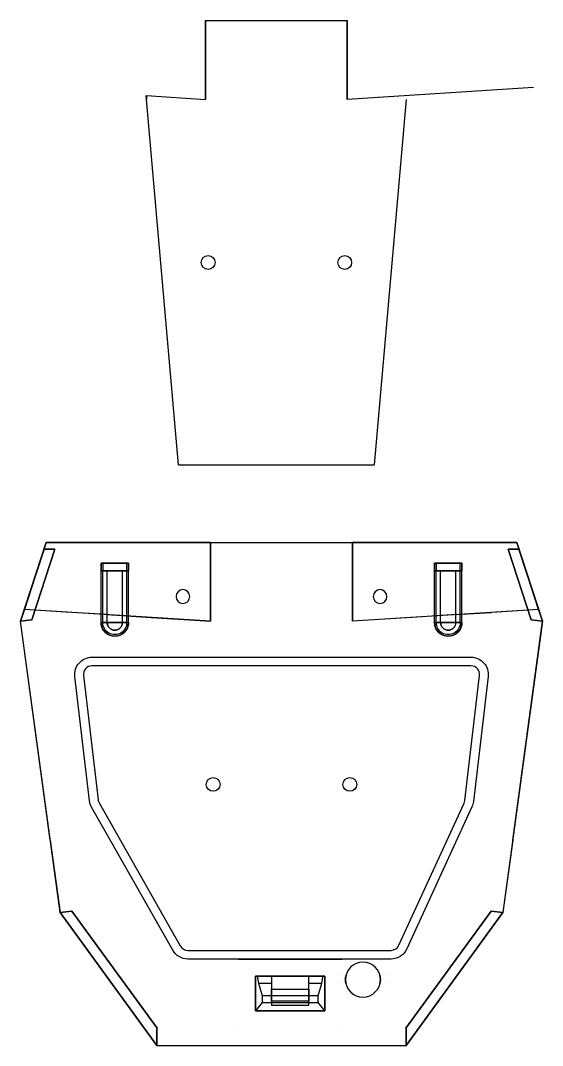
# Model space of a CAD drawing. Header units: millimetres. Extents: x 537 to 3957, y 622 to 3942.
# Drawn here: x 3655 to 3957, y 1270 to 1863 of the extents above; entities that cross this region are included whole.
import ezdxf

# ---------------------------------------------------------------- set-up
doc = ezdxf.new("R2010")
doc.units = ezdxf.units.MM

msp = doc.modelspace()

# ---------------------------------------------------------------- linework, layer by layer
for p, q in [((3762.139, 1862.652, 30), (3762.139, 1862.652, 50)), ((3762.139, 1862.652, 50), (3762.139, 1817.029, 50)), ((3762.139, 1862.652, 30), (3844.152, 1862.652, 30)), ((3762.139, 1817.029, 30), (3762.139, 1862.652, 30)), ((3844.152, 1862.652, 50), (3844.152, 1862.652, 30)), ((3844.152, 1862.652, 30), (3844.152, 1817.029, 30)), ((3844.152, 1817.029, 50), (3844.152, 1862.652, 50)), ((3951.826, 1823.886, 50), (3844.152, 1817.029, 50)), ((3728.021, 1817.029, 30), (3727.829, 1819.214, 30)), ((3728.021, 1819.201, 30), (3762.139, 1817.029, 30)), ((3728.021, 1819.201, 29.837), (3728.021, 1817.029, 30)), ((3728.021, 1817.029, 30), (3728.021, 1819.201, 30)), ((3746.615, 1605.739, 30), (3728.021, 1817.029, 30)), ((3728.021, 1817.029, 30), (3728.021, 1817.029, 30)), ((3762.139, 1817.029, 30), (3762.139, 1817.029, 50)), ((3844.152, 1817.029, 50), (3844.152, 1817.029, 30)), ((3878.27, 1817.029, 30), (3859.676, 1605.739, 30)), ((3731.139, 1806.252, 76), (3731.139, 1806.252, 73)), ((3746.615, 1605.739, 30), (3859.676, 1605.739, 30)), ((3655.169, 1515.294, 80), (3670.084, 1560.918, 80)), ((3670.084, 1560.918, 50), (3657.41, 1522.151, 50)), ((3765.084, 1560.918, 50), (3670.084, 1560.918, 50)), ((3670.084, 1560.918, 50), (3670.084, 1560.918, 80)), ((3670.084, 1560.918, 80), (3942.097, 1560.918, 80)), ((3765.084, 1560.918, 30), (3765.084, 1560.918, 50)), ((3765.084, 1560.918, 50), (3765.084, 1515.294, 50)), ((3765.084, 1560.918, 30), (3847.097, 1560.918, 30)), ((3765.084, 1515.294, 30), (3765.084, 1560.918, 30)), ((3942.097, 1560.918, 50), (3847.097, 1560.918, 50)), ((3847.097, 1560.918, 50), (3847.097, 1560.918, 30)), ((3847.097, 1560.918, 30), (3847.097, 1515.294, 30)), ((3847.097, 1515.294, 50), (3847.097, 1560.918, 50)), ((3954.771, 1522.151, 50), (3942.097, 1560.918, 50)), ((3942.097, 1560.918, 50), (3942.097, 1560.918, 80)), ((3942.097, 1560.918, 80), (3957.013, 1515.294, 80)), ((3668.776, 1556.918, 76), (3655.169, 1515.294, 76)), ((3655.169, 1515.294, 66), (3668.776, 1556.918, 66)), ((3675.089, 1556.918, 76), (3661.775, 1516.194, 76)), ((3661.775, 1516.194, 66), (3675.089, 1556.918, 66)), ((3675.089, 1556.918, 76), (3668.776, 1556.918, 76)), ((3668.776, 1556.918, 66), (3675.089, 1556.918, 66)), ((3668.776, 1556.918, 66), (3668.776, 1556.918, 76)), ((3675.089, 1556.918, 66), (3675.089, 1556.918, 76)), ((3937.092, 1556.918, 76), (3950.406, 1516.194, 76)), ((3943.405, 1556.918, 76), (3937.092, 1556.918, 76)), ((3937.092, 1556.918, 76), (3937.092, 1556.918, 66)), ((3937.092, 1556.918, 66), (3943.405, 1556.918, 66)), ((3950.406, 1516.194, 66), (3937.092, 1556.918, 66)), ((3943.405, 1556.918, 66), (3957.013, 1515.294, 66)), ((3957.013, 1515.294, 76), (3943.405, 1556.918, 76)), ((3943.405, 1556.918, 76), (3943.405, 1556.918, 66)), ((3701.797, 1544.518, 97.1), (3701.797, 1548.918, 97.1)), ((3701.797, 1548.918, 97.1), (3701.797, 1548.918, 80)), ((3701.797, 1548.918, 80), (3701.797, 1544.518, 80)), ((3717.597, 1548.918, 80), (3701.797, 1548.918, 80)), ((3701.797, 1548.918, 97.1), (3702.797, 1548.918, 98)), ((3702.797, 1548.918, 98), (3702.797, 1544.518, 98)), ((3702.797, 1548.918, 98), (3716.597, 1548.918, 98)), ((3716.597, 1544.518, 98), (3716.597, 1548.918, 98)), ((3716.597, 1548.918, 98), (3717.597, 1548.918, 97)), ((3717.597, 1548.918, 97), (3717.597, 1548.918, 80)), ((3717.597, 1548.918, 97), (3717.597, 1544.518, 97)), ((3717.597, 1544.518, 80), (3717.597, 1548.918, 80)), ((3894.597, 1544.518, 97.1), (3894.597, 1548.918, 97.1)), ((3894.597, 1548.918, 97.1), (3894.597, 1548.918, 80)), ((3894.597, 1548.918, 80), (3894.597, 1544.518, 80)), ((3910.397, 1548.918, 80), (3894.597, 1548.918, 80)), ((3894.597, 1548.918, 97.1), (3895.597, 1548.918, 98)), ((3895.597, 1548.918, 98), (3895.597, 1544.518, 98)), ((3895.597, 1548.918, 98), (3909.397, 1548.918, 98)), ((3909.397, 1544.518, 98), (3909.397, 1548.918, 98)), ((3909.397, 1548.918, 98), (3910.397, 1548.918, 97)), ((3910.397, 1548.918, 97), (3910.397, 1548.918, 80)), ((3910.397, 1548.918, 97), (3910.397, 1544.518, 97)), ((3910.397, 1544.518, 80), (3910.397, 1548.918, 80)), ((3702.797, 1544.518, 98), (3701.797, 1544.518, 97.1)), ((3701.797, 1544.518, 97.1), (3701.797, 1544.518, 96.013)), ((3701.797, 1514.518, 97.1), (3701.797, 1544.518, 97.1)), ((3701.797, 1544.518, 96.013), (3705.284, 1544.518, 92.5)), ((3701.797, 1514.518, 96.013), (3701.797, 1544.518, 96.013)), ((3702.797, 1544.518, 98), (3701.797, 1544.518, 97.1)), ((3701.797, 1544.518, 97.1), (3701.797, 1544.518, 80)), ((3701.797, 1544.518, 80), (3717.597, 1544.518, 80)), ((3716.597, 1544.518, 98), (3702.797, 1544.518, 98)), ((3702.797, 1514.518, 98), (3702.797, 1544.518, 98)), ((3716.597, 1544.518, 98), (3702.797, 1544.518, 98)), ((3705.284, 1544.518, 92.5), (3705.284, 1544.518, 80)), ((3705.284, 1514.518, 92.5), (3705.284, 1544.518, 92.5)), ((3705.284, 1544.518, 80), (3714.084, 1544.518, 80)), ((3705.284, 1514.518, 80), (3705.284, 1544.518, 80)), ((3714.084, 1544.518, 80), (3714.084, 1544.518, 92.5)), ((3714.084, 1514.518, 80), (3714.084, 1544.518, 80)), ((3714.084, 1544.518, 92.5), (3717.597, 1544.518, 96)), ((3714.084, 1514.518, 92.5), (3714.084, 1544.518, 92.5)), ((3717.597, 1544.518, 97), (3716.597, 1544.518, 98)), ((3716.597, 1514.518, 98), (3716.597, 1544.518, 98)), ((3717.597, 1544.518, 97), (3716.597, 1544.518, 98)), ((3717.597, 1544.518, 96), (3717.597, 1544.518, 97)), ((3717.597, 1514.518, 96), (3717.597, 1544.518, 96)), ((3717.597, 1514.518, 97), (3717.597, 1544.518, 97)), ((3717.597, 1544.518, 97), (3717.597, 1544.518, 80)), ((3895.597, 1544.518, 98), (3894.597, 1544.518, 97.1)), ((3894.597, 1544.518, 97.1), (3894.597, 1544.518, 96.013)), ((3894.597, 1514.518, 97.1), (3894.597, 1544.518, 97.1)), ((3894.597, 1544.518, 96.013), (3898.084, 1544.518, 92.5)), ((3894.597, 1514.518, 96.013), (3894.597, 1544.518, 96.013)), ((3895.597, 1544.518, 98), (3894.597, 1544.518, 97.1)), ((3894.597, 1544.518, 97.1), (3894.597, 1544.518, 80)), ((3894.597, 1544.518, 80), (3910.397, 1544.518, 80)), ((3909.397, 1544.518, 98), (3895.597, 1544.518, 98)), ((3895.597, 1514.518, 98), (3895.597, 1544.518, 98)), ((3909.397, 1544.518, 98), (3895.597, 1544.518, 98)), ((3898.084, 1544.518, 92.5), (3898.084, 1544.518, 80)), ((3898.084, 1514.518, 92.5), (3898.084, 1544.518, 92.5)), ((3898.084, 1544.518, 80), (3906.884, 1544.518, 80)), ((3898.084, 1514.518, 80), (3898.084, 1544.518, 80)), ((3906.884, 1544.518, 80), (3906.884, 1544.518, 92.5)), ((3906.884, 1514.518, 80), (3906.884, 1544.518, 80)), ((3906.884, 1544.518, 92.5), (3910.397, 1544.518, 96)), ((3906.884, 1514.518, 92.5), (3906.884, 1544.518, 92.5)), ((3910.397, 1544.518, 97), (3909.397, 1544.518, 98)), ((3909.397, 1514.518, 98), (3909.397, 1544.518, 98)), ((3910.397, 1544.518, 97), (3909.397, 1544.518, 98)), ((3910.397, 1544.518, 96), (3910.397, 1544.518, 97)), ((3910.397, 1514.518, 96), (3910.397, 1544.518, 96)), ((3910.397, 1514.518, 97), (3910.397, 1544.518, 97)), ((3910.397, 1544.518, 97), (3910.397, 1544.518, 80)), ((3657.41, 1522.151, 26.853), (3655.169, 1515.294, 30)), ((3657.41, 1522.151, 50), (3657.41, 1522.151, 26.853)), ((3684.749, 1520.41), (3657.41, 1522.151, 26.853)), ((3765.084, 1515.294, 50), (3657.41, 1522.151, 50)), ((3704.815, 1519.132), (3684.749, 1520.41)), ((3704.815, 1519.132), (3730.774, 1517.479, 30)), ((3730.774, 1517.479, 30), (3730.966, 1517.467, 29.837)), ((3730.966, 1517.467, 30), (3765.084, 1515.294, 30)), ((3730.966, 1517.467, 29.837), (3730.966, 1517.467, 30)), ((3954.771, 1522.151, 50), (3847.097, 1515.294, 50)), ((3881.215, 1517.467, 30), (3847.097, 1515.294, 30)), ((3881.407, 1517.479, 30), (3881.215, 1517.467, 29.837)), ((3881.215, 1517.467, 29.837), (3881.215, 1517.467, 30)), ((3907.366, 1519.132), (3881.407, 1517.479, 30)), ((3907.366, 1519.132), (3927.432, 1520.41)), ((3954.771, 1522.151, 26.853), (3927.432, 1520.41)), ((3954.771, 1522.151, 26.853), (3957.013, 1515.294, 30)), ((3954.771, 1522.151, 50), (3954.771, 1522.151, 26.853)), ((3661.775, 1516.194, 76), (3655.169, 1515.294, 76)), ((3655.169, 1515.294, 66), (3661.775, 1516.194, 66)), ((3655.169, 1515.294, 76), (3655.169, 1515.294, 66)), ((3655.169, 1515.294, 76), (3655.169, 1515.294, 80)), ((3655.169, 1515.294, 30), (3655.169, 1515.294, 66)), ((3678.117, 1346.85, 80), (3655.169, 1515.294, 80)), ((3672.413, 1388.713, 30), (3655.169, 1515.294, 30)), ((3661.775, 1516.194, 66), (3661.775, 1516.194, 76)), ((3701.797, 1514.518, 97.1), (3702.797, 1514.518, 98)), ((3701.797, 1514.518, 96.013), (3701.797, 1514.518, 97.1)), ((3705.284, 1514.518, 92.5), (3701.797, 1514.518, 96.013)), ((3701.797, 1514.518, 96), (3705.297, 1514.518, 92.5)), ((3701.797, 1514.518, 97), (3701.797, 1514.518, 96)), ((3701.797, 1514.518, 97), (3701.797, 1514.518, 97)), ((3702.797, 1514.518, 98), (3701.797, 1514.518, 97)), ((3702.797, 1514.518, 98), (3716.597, 1514.518, 98)), ((3716.597, 1514.518, 98), (3702.797, 1514.518, 98)), ((3705.284, 1514.518, 80), (3705.284, 1514.518, 92.5)), ((3714.084, 1514.518, 80), (3705.284, 1514.518, 80)), ((3705.284, 1514.518, 80), (3714.084, 1514.518, 80)), ((3705.284, 1514.518, 92.5), (3705.284, 1514.518, 80)), ((3705.297, 1514.518, 92.5), (3705.284, 1514.518, 92.5)), ((3714.084, 1514.518, 92.5), (3714.084, 1514.518, 80)), ((3717.597, 1514.518, 96), (3714.084, 1514.518, 92.5)), ((3714.084, 1514.518, 80), (3714.084, 1514.518, 92.487)), ((3714.084, 1514.518, 92.487), (3717.597, 1514.518, 96)), ((3716.597, 1514.518, 98), (3717.597, 1514.518, 97)), ((3717.597, 1514.518, 97), (3716.597, 1514.518, 98)), ((3717.597, 1514.518, 97), (3717.597, 1514.518, 96)), ((3717.597, 1514.518, 97), (3717.597, 1514.518, 97)), ((3717.597, 1514.518, 96), (3717.597, 1514.518, 97)), ((3765.084, 1515.294, 30), (3765.084, 1515.294, 50)), ((3847.097, 1515.294, 50), (3847.097, 1515.294, 30)), ((3894.597, 1514.518, 97.1), (3895.597, 1514.518, 98)), ((3894.597, 1514.518, 96.013), (3894.597, 1514.518, 97.1)), ((3898.084, 1514.518, 92.5), (3894.597, 1514.518, 96.013)), ((3894.597, 1514.518, 96), (3898.097, 1514.518, 92.5)), ((3894.597, 1514.518, 97), (3894.597, 1514.518, 96)), ((3894.597, 1514.518, 97), (3894.597, 1514.518, 97)), ((3895.597, 1514.518, 98), (3894.597, 1514.518, 97)), ((3895.597, 1514.518, 98), (3909.397, 1514.518, 98)), ((3909.397, 1514.518, 98), (3895.597, 1514.518, 98)), ((3898.084, 1514.518, 80), (3898.084, 1514.518, 92.5)), ((3906.884, 1514.518, 80), (3898.084, 1514.518, 80)), ((3898.084, 1514.518, 80), (3906.884, 1514.518, 80)), ((3898.084, 1514.518, 92.5), (3898.084, 1514.518, 80)), ((3898.097, 1514.518, 92.5), (3898.084, 1514.518, 92.5)), ((3906.884, 1514.518, 92.5), (3906.884, 1514.518, 80)), ((3910.397, 1514.518, 96), (3906.884, 1514.518, 92.5)), ((3906.884, 1514.518, 80), (3906.884, 1514.518, 92.487)), ((3906.884, 1514.518, 92.487), (3910.397, 1514.518, 96)), ((3909.397, 1514.518, 98), (3910.397, 1514.518, 97)), ((3910.397, 1514.518, 97), (3909.397, 1514.518, 98)), ((3910.397, 1514.518, 97), (3910.397, 1514.518, 96)), ((3910.397, 1514.518, 97), (3910.397, 1514.518, 97)), ((3910.397, 1514.518, 96), (3910.397, 1514.518, 97)), ((3957.013, 1515.294, 80), (3934.064, 1346.85, 80)), ((3939.768, 1388.713, 30), (3957.013, 1515.294, 30)), ((3957.013, 1515.294, 76), (3950.406, 1516.194, 76)), ((3950.406, 1516.194, 76), (3950.406, 1516.194, 66)), ((3950.406, 1516.194, 66), (3957.013, 1515.294, 66)), ((3957.013, 1515.294, 76), (3957.013, 1515.294, 66)), ((3957.013, 1515.294, 76), (3957.013, 1515.294, 80)), ((3957.013, 1515.294, 30), (3957.013, 1515.294, 50)), ((3957.013, 1515.294, 50), (3957.013, 1515.294, 50)), ((3957.013, 1515.294, 50), (3957.013, 1515.294, 66)), ((3957.013, 1515.294, 50), (3957.013, 1515.294, 50)), ((3957.013, 1515.294, 30), (3957.013, 1515.294, 30)), ((3957.013, 1515.294, 30), (3957.013, 1515.294, 50)), ((3957.013, 1515.294, 30), (3957.013, 1515.294, 30)), ((3957.013, 1515.294, 50), (3957.013, 1515.294, 50)), ((3957.013, 1515.294, 30), (3957.013, 1515.294, 30)), ((3957.013, 1515.294, 30), (3957.013, 1515.294, 30)), ((3957.013, 1515.294, 30), (3957.013, 1515.294, 30)), ((3957.013, 1515.294, 30), (3957.013, 1515.294, 30)), ((3957.013, 1515.294, 30), (3957.013, 1515.294, 30)), ((3696.516, 1494.518, 80), (3915.639, 1494.518, 80)), ((3696.516, 1494.518, 78), (3915.639, 1494.518, 78)), ((3696.516, 1494.518, 80), (3696.516, 1494.518, 78)), ((3915.639, 1494.518, 78), (3915.639, 1494.518, 80)), ((3696.516, 1489.518, 78), (3696.516, 1489.518, 66)), ((3915.639, 1489.518, 66), (3696.516, 1489.518, 66)), ((3915.639, 1489.518, 78), (3696.516, 1489.518, 78)), ((3915.639, 1489.518, 78), (3915.639, 1489.518, 66)), ((3695.048, 1411.526, 80), (3686.585, 1483.347, 80)), ((3695.048, 1411.526, 78), (3686.585, 1483.347, 78)), ((3686.585, 1483.347, 78), (3686.585, 1483.347, 80)), ((3691.55, 1483.932, 66), (3700.013, 1412.111, 66)), ((3691.55, 1483.932, 78), (3691.55, 1483.932, 66)), ((3691.55, 1483.932, 78), (3700.013, 1412.111, 78)), ((3912.102, 1411.666, 66), (3920.605, 1483.933, 66)), ((3912.102, 1411.666, 78), (3920.605, 1483.933, 78)), ((3925.57, 1483.349, 80), (3917.068, 1411.082, 80)), ((3925.57, 1483.349, 78), (3917.068, 1411.082, 78)), ((3920.605, 1483.933, 66), (3920.605, 1483.933, 78)), ((3925.57, 1483.349, 80), (3925.57, 1483.349, 78)), ((3695.048, 1411.526, 80), (3695.048, 1411.526, 78)), ((3700.013, 1412.111, 66), (3700.013, 1412.111, 78)), ((3912.102, 1411.666, 78), (3912.102, 1411.666, 66)), ((3917.068, 1411.082, 78), (3917.068, 1411.082, 80)), ((3743.218, 1325.081, 80), (3696.282, 1407.759, 80)), ((3743.218, 1325.081, 78), (3696.282, 1407.759, 78)), ((3696.282, 1407.759, 78), (3696.282, 1407.759, 80)), ((3700.631, 1410.227, 66), (3747.566, 1327.549, 66)), ((3700.631, 1410.227, 66), (3700.631, 1410.227, 78)), ((3700.631, 1410.227, 78), (3747.566, 1327.549, 78)), ((3874.017, 1327.935, 66), (3911.683, 1410.168, 66)), ((3874.017, 1327.935, 78), (3911.683, 1410.168, 78)), ((3916.228, 1408.086, 80), (3878.563, 1325.853, 80)), ((3916.228, 1408.086, 78), (3878.563, 1325.853, 78)), ((3911.683, 1410.168, 66), (3911.683, 1410.168, 78)), ((3916.228, 1408.086, 80), (3916.228, 1408.086, 78)), ((3672.413, 1388.713, 30), (3678.117, 1346.85, 50)), ((3939.768, 1388.713, 30), (3934.064, 1346.85, 50)), ((3684.866, 1347.769, 66), (3678.117, 1346.85, 66)), ((3678.117, 1346.85, 76), (3684.866, 1347.769, 76)), ((3678.117, 1346.85, 66), (3678.117, 1346.85, 76)), ((3733.972, 1270.005, 66), (3678.117, 1346.85, 66)), ((3678.117, 1346.85, 50), (3723.796, 1284.005, 50)), ((3678.117, 1346.85, 76), (3678.117, 1346.85, 80)), ((3678.117, 1346.85, 50), (3678.117, 1346.85, 66)), ((3678.117, 1346.85, 76), (3733.972, 1270.005, 76)), ((3733.972, 1270.005, 80), (3678.117, 1346.85, 80)), ((3684.866, 1347.769, 76), (3684.866, 1347.769, 66)), ((3734.121, 1280.005, 66), (3684.866, 1347.769, 66)), ((3684.866, 1347.769, 76), (3734.121, 1280.005, 76)), ((3878.06, 1280.005, 76), (3927.315, 1347.769, 76)), ((3927.315, 1347.769, 66), (3878.06, 1280.005, 66)), ((3934.064, 1346.85, 66), (3878.209, 1270.005, 66)), ((3878.209, 1270.005, 76), (3934.064, 1346.85, 76)), ((3934.064, 1346.85, 80), (3878.209, 1270.005, 80)), ((3934.064, 1346.85, 50), (3888.385, 1284.005, 50)), ((3927.315, 1347.769, 76), (3934.064, 1346.85, 76)), ((3934.064, 1346.85, 66), (3927.315, 1347.769, 66)), ((3927.315, 1347.769, 66), (3927.315, 1347.769, 76)), ((3934.064, 1346.85, 66), (3934.064, 1346.85, 76)), ((3934.064, 1346.85, 50), (3934.064, 1346.85, 66)), ((3934.064, 1346.85, 76), (3934.064, 1346.85, 80)), ((3747.566, 1327.549, 66), (3747.566, 1327.549, 78)), ((3874.017, 1327.935, 66), (3874.017, 1327.935, 78)), ((3743.218, 1325.081, 80), (3743.218, 1325.081, 78)), ((3751.914, 1325.018, 66), (3869.472, 1325.018, 66)), ((3751.914, 1325.018, 66), (3751.914, 1325.018, 78)), ((3751.914, 1325.018, 78), (3869.472, 1325.018, 78)), ((3869.472, 1325.018, 66), (3869.472, 1325.018, 78)), ((3878.563, 1325.853, 78), (3878.563, 1325.853, 80)), ((3869.472, 1320.018, 80), (3751.914, 1320.018, 80)), ((3869.472, 1320.018, 78), (3751.914, 1320.018, 78)), ((3751.914, 1320.018, 78), (3751.914, 1320.018, 80)), ((3841.092, 1320.018, 76), (3781.092, 1320.018, 76)), ((3781.092, 1320.018, 72), (3841.092, 1320.018, 72)), ((3781.092, 1320.018, 72), (3781.092, 1320.018, 76)), ((3841.092, 1320.018, 72), (3841.092, 1320.018, 76)), ((3869.472, 1320.018, 80), (3869.472, 1320.018, 78)), ((3831.092, 1310.018, 80), (3791.092, 1310.018, 80)), ((3791.092, 1310.018, 80), (3792.051, 1310.018, 87.5)), ((3791.092, 1310.018, 80), (3791.092, 1290.018, 80)), ((3831.092, 1310.018, 80), (3791.092, 1310.018, 80)), ((3791.092, 1310.018, 76), (3831.092, 1310.018, 76)), ((3791.092, 1310.018, 80), (3791.092, 1290.018, 80)), ((3791.092, 1310.018, 76), (3791.092, 1310.018, 80)), ((3791.092, 1290.018, 76), (3791.092, 1310.018, 76)), ((3791.092, 1310.018, 70), (3831.092, 1310.018, 70)), ((3791.092, 1290.018, 70), (3791.092, 1310.018, 70)), ((3791.092, 1310.018, 70), (3791.092, 1310.018, 80)), ((3791.092, 1290.018, 80), (3791.092, 1310.018, 80)), ((3791.092, 1310.018, 80), (3831.092, 1310.018, 80)), ((3792.051, 1310.018, 87.5), (3800.342, 1310.018, 87.5)), ((3792.051, 1310.018, 87.5), (3792.814, 1306.018, 93.464)), ((3800.342, 1310.018, 87.5), (3800.342, 1293.265, 87.5)), ((3800.342, 1310.018, 87.5), (3800.342, 1306.018, 93.464)), ((3800.342, 1310.018, 87.5), (3821.842, 1310.018, 87.5)), ((3821.842, 1310.018, 87.5), (3830.133, 1310.018, 87.5)), ((3821.842, 1306.018, 93.464), (3821.842, 1310.018, 87.5)), ((3821.842, 1293.265, 87.5), (3821.842, 1310.018, 87.5)), ((3829.37, 1306.018, 93.464), (3830.133, 1310.018, 87.5)), ((3830.133, 1310.018, 87.5), (3831.092, 1310.018, 80)), ((3831.092, 1290.018, 80), (3831.092, 1310.018, 80)), ((3831.092, 1290.018, 80), (3831.092, 1310.018, 80)), ((3831.092, 1310.018, 76), (3831.092, 1290.018, 76)), ((3831.092, 1310.018, 76), (3831.092, 1310.018, 80)), ((3831.092, 1310.018, 70), (3831.092, 1290.018, 70)), ((3831.092, 1310.018, 70), (3831.092, 1310.018, 80)), ((3831.092, 1310.018, 80), (3831.092, 1290.018, 80)), ((3838.376, 1310.618, 71), (3838.376, 1310.618, 76)), ((3843.406, 1310.618, 76), (3843.406, 1310.618, 71)), ((3862.978, 1310.618, 71), (3862.978, 1310.618, 76)), ((3868.376, 1310.618, 71), (3868.376, 1310.618, 76)), ((3792.814, 1306.018, 93.464), (3794.929, 1298.816, 110)), ((3792.814, 1306.018, 93.464), (3800.342, 1306.018, 93.464)), ((3800.342, 1306.018, 93.464), (3800.342, 1302.518, 101.5)), ((3821.842, 1306.018, 93.464), (3829.37, 1306.018, 93.464)), ((3821.842, 1302.518, 101.5), (3821.842, 1306.018, 93.464)), ((3827.255, 1298.816, 110), (3829.37, 1306.018, 93.464)), ((3838.376, 1305.618, 71), (3838.376, 1305.618, 76)), ((3843.406, 1305.618, 71), (3843.406, 1305.618, 76)), ((3862.978, 1305.618, 76), (3862.978, 1305.618, 71)), ((3868.376, 1305.618, 71), (3868.376, 1305.618, 76)), ((3827.255, 1298.816, 110), (3794.929, 1298.816, 110)), ((3794.929, 1298.816, 110), (3794.929, 1294.901, 110)), ((3800.342, 1302.518, 101.5), (3821.842, 1302.518, 101.5)), ((3800.342, 1295.544, 101.5), (3800.342, 1302.518, 101.5)), ((3821.842, 1302.518, 101.5), (3821.842, 1295.544, 101.5)), ((3827.255, 1294.901, 110), (3827.255, 1298.816, 110)), ((3794.929, 1294.901, 110), (3791.092, 1290.018, 80)), ((3794.929, 1294.901, 110), (3827.255, 1294.901, 110)), ((3821.842, 1295.544, 101.5), (3800.342, 1295.544, 101.5)), ((3800.342, 1295.544, 101.5), (3800.342, 1293.265, 87.5)), ((3800.342, 1293.265, 87.5), (3821.842, 1293.265, 87.5)), ((3821.842, 1293.265, 87.5), (3821.842, 1295.544, 101.5)), ((3831.092, 1290.018, 80), (3827.255, 1294.901, 110)), ((3791.092, 1290.018, 80), (3831.092, 1290.018, 80)), ((3791.092, 1290.018, 80), (3831.092, 1290.018, 80)), ((3831.092, 1290.018, 76), (3791.092, 1290.018, 76)), ((3791.092, 1290.018, 76), (3791.092, 1290.018, 80)), ((3831.092, 1290.018, 70), (3791.092, 1290.018, 70)), ((3791.092, 1290.018, 70), (3791.092, 1290.018, 80)), ((3831.092, 1290.018, 80), (3791.092, 1290.018, 80)), ((3831.092, 1290.018, 76), (3831.092, 1290.018, 80)), ((3831.092, 1290.018, 70), (3831.092, 1290.018, 80)), ((3733.972, 1270.005, 64), (3723.796, 1284.005, 50)), ((3888.385, 1284.005, 50), (3878.209, 1270.005, 64)), ((3733.972, 1270.005, 66), (3733.972, 1280.005, 66)), ((3733.972, 1280.005, 66), (3734.121, 1280.005, 66)), ((3733.972, 1280.005, 66), (3733.972, 1280.005, 76)), ((3734.121, 1280.005, 76), (3733.972, 1280.005, 76)), ((3733.972, 1280.005, 76), (3733.972, 1270.005, 76)), ((3734.121, 1280.005, 66), (3734.121, 1280.005, 76)), ((3781.092, 1280.018, 72), (3781.092, 1280.018, 76)), ((3841.092, 1280.018, 72), (3841.092, 1280.018, 76)), ((3878.209, 1280.005, 76), (3878.06, 1280.005, 76)), ((3878.06, 1280.005, 66), (3878.209, 1280.005, 66)), ((3878.06, 1280.005, 76), (3878.06, 1280.005, 66)), ((3878.209, 1270.005, 76), (3878.209, 1280.005, 76)), ((3878.209, 1280.005, 66), (3878.209, 1270.005, 66)), ((3878.209, 1280.005, 76), (3878.209, 1280.005, 66)), ((3733.972, 1270.005, 76), (3733.972, 1270.005, 66)), ((3733.972, 1270.005, 80), (3878.209, 1270.005, 80)), ((3733.972, 1270.005, 80), (3733.972, 1270.005, 76)), ((3733.972, 1270.005, 66), (3733.972, 1270.005, 64)), ((3733.972, 1270.005, 64), (3878.209, 1270.005, 64)), ((3878.209, 1270.005, 66), (3878.209, 1270.005, 76)), ((3878.209, 1270.005, 76), (3878.209, 1270.005, 80)), ((3878.209, 1270.005, 64), (3878.209, 1270.005, 66))]:
    msp.add_line(p, q)
for centre in [(3763.646, 1722.7, 30), (3763.646, 1722.7, 66), (3842.646, 1722.7, 30), (3842.646, 1722.7, 66), (3766.591, 1420.966, 30), (3766.591, 1420.966, 66), (3845.591, 1420.966, 30), (3845.591, 1420.966, 66)]:
    msp.add_circle(centre, 4)
at = {"extrusion": (-1.22465e-16, -1, 0)}
for centre in [(3709.697, 89, -1548.918), (3902.497, 89, -1548.918)]:
    msp.add_circle(centre, 3.6, dxfattribs=at)
at = {"extrusion": (-1.22465e-16, -1, 3.92934e-28)}
for centre in [(3709.697, 89, -1544.518), (3902.497, 89, -1544.518)]:
    msp.add_circle(centre, 1.6, dxfattribs=at)
at = {"extrusion": (1.22465e-16, 1, 0)}
for centre in [(-3709.697, 89, 1544.518), (-3902.497, 89, 1544.518)]:
    msp.add_circle(centre, 1.6, dxfattribs=at)
at = {"extrusion": (0, 0, -1)}
for centre, radius in [((-3749.091, 1529.565, -80), 4), ((-3749.091, 1529.565, -50), 4), ((-3863.091, 1529.565, -80), 4), ((-3863.091, 1529.565, -50), 4), ((-3853.192, 1308.118, -80), 10.1)]:
    msp.add_circle(centre, radius, dxfattribs=at)
at = {"extrusion": (1.11341e-16, -5.09977e-17, -1)}
msp.add_circle((-3853.192, 1308.118, -70), 10.1, dxfattribs=at)
at = {"extrusion": (-1.49976e-32, -1.22465e-16, -1)}
for centre, start, end in [((-3709.697, 1514.471, -97), 179.832893, 0.167107), ((-3709.697, 1514.518, -96), 180, 0), ((-3709.697, 1514.471, -97), 0.167107, 0.334216), ((-3709.697, 1514.471, -97), 179.665784, 179.832893), ((-3902.497, 1514.471, -97), 179.832893, 0.167107), ((-3902.497, 1514.518, -96), 180, 0), ((-3902.497, 1514.471, -97), 0.167107, 0.334216), ((-3902.497, 1514.471, -97), 179.665784, 179.832893)]:
    msp.add_arc(centre, 7.9, start, end, dxfattribs=at)
for centre, radius, start, end in [((3709.697, 1514.518, 97), 7.9, 180, 180.167107), ((3709.697, 1514.518, 97), 7.9, 180.167107, 359.832893), ((3709.684, 1514.518, 92.5), 4.4, 180, 270.085377), ((3709.697, 1514.518, 92.5), 4.4, 180, 269.914623), ((3709.697, 1514.518, 97), 7.9, 359.832893, 0), ((3902.497, 1514.518, 97), 7.9, 180, 180.167107), ((3902.497, 1514.518, 97), 7.9, 180.167107, 359.832893), ((3902.484, 1514.518, 92.5), 4.4, 180, 270.085377), ((3902.497, 1514.518, 92.5), 4.4, 180, 269.914623), ((3902.497, 1514.518, 97), 7.9, 359.832893, 0), ((3696.516, 1484.518, 66), 5, 90, 186.720221), ((3696.516, 1484.518, 78), 5, 90, 186.720221), ((3915.639, 1484.518, 66), 5, 353.290163, 90), ((3915.639, 1484.518, 78), 5, 353.290163, 90), ((3704.979, 1412.696, 66), 5, 186.720221, 209.582942), ((3704.979, 1412.696, 78), 5, 186.720221, 209.582942), ((3907.137, 1412.25, 66), 5, 335.390731, 353.290163), ((3907.137, 1412.25, 78), 5, 335.390731, 353.290163), ((3751.914, 1330.018, 66), 5, 209.582942, 270), ((3751.914, 1330.018, 78), 5, 209.582942, 270), ((3869.472, 1330.018, 66), 5, 270, 335.390731), ((3869.472, 1330.018, 78), 5, 270, 335.390731), ((3853.192, 1308.118, 71), 10.1, 165.668912, 194.331088), ((3853.192, 1308.118, 71), 10.1, 345.668912, 14.331088)]:
    msp.add_arc(centre, radius, start, end)
at = {"extrusion": (0, 0, -1)}
for centre, radius, start, end in [((-3709.697, 1514.471, -98), 6.9, 179.617346, 0.382654), ((-3709.684, 1514.518, -80), 4.4, 180, 0), ((-3902.497, 1514.471, -98), 6.9, 179.617346, 0.382654), ((-3902.484, 1514.518, -80), 4.4, 180, 0), ((-3696.516, 1484.518, -80), 10, 353.279779, 90), ((-3915.639, 1484.518, -80), 10, 90, 186.709837), ((-3704.979, 1412.696, -80), 10, 330.417058, 353.279779), ((-3907.137, 1412.25, -80), 10, 186.709837, 204.609269), ((-3751.914, 1330.018, -80), 10, 270, 330.417058), ((-3869.472, 1330.018, -80), 10, 204.609269, 270), ((-3853.192, 1308.118, -76), 10.1, 345.668912, 14.331088), ((-3853.192, 1308.118, -76), 10.1, 165.668912, 194.331088)]:
    msp.add_arc(centre, radius, start, end, dxfattribs=at)
at = {"extrusion": (-4.07672e-31, -2.64178e-30, -1)}
for centre, start, end in [((-3696.516, 1484.518, -78), 353.279779, 90), ((-3915.639, 1484.518, -78), 90, 186.709837), ((-3704.979, 1412.696, -78), 330.417058, 353.279779), ((-3907.137, 1412.25, -78), 186.709837, 204.609269), ((-3751.914, 1330.018, -78), 270, 330.417058), ((-3869.472, 1330.018, -78), 204.609269, 270)]:
    msp.add_arc(centre, 10, start, end, dxfattribs=at)
for points in [[(3709.691, 1510.118, 92.5), (3709.693, 1510.118, 92.5), (3709.695, 1510.118, 92.5), (3709.973, 1510.118, 92.499), (3710.259, 1510.146, 92.498), (3710.826, 1510.258, 92.497), (3711.108, 1510.344, 92.496), (3711.649, 1510.57, 92.494), (3711.908, 1510.71, 92.493), (3712.387, 1511.034, 92.492), (3712.607, 1511.217, 92.491), (3712.996, 1511.608, 92.49), (3713.179, 1511.828, 92.49), (3713.5, 1512.308, 92.489), (3713.639, 1512.568, 92.488), (3713.863, 1513.108, 92.488), (3713.947, 1513.39, 92.487), (3714.058, 1513.957, 92.487), (3714.084, 1514.242, 92.487), (3714.084, 1514.518, 92.487)], [(3902.491, 1510.118, 92.5), (3902.493, 1510.118, 92.5), (3902.495, 1510.118, 92.5), (3902.773, 1510.118, 92.499), (3903.059, 1510.146, 92.498), (3903.626, 1510.258, 92.497), (3903.908, 1510.344, 92.496), (3904.449, 1510.57, 92.494), (3904.708, 1510.71, 92.493), (3905.187, 1511.034, 92.492), (3905.407, 1511.217, 92.491), (3905.796, 1511.608, 92.49), (3905.979, 1511.828, 92.49), (3906.3, 1512.308, 92.489), (3906.439, 1512.568, 92.488), (3906.663, 1513.108, 92.488), (3906.747, 1513.39, 92.487), (3906.858, 1513.957, 92.487), (3906.884, 1514.242, 92.487), (3906.884, 1514.518, 92.487)]]:
    msp.add_open_spline(points, degree=3, knots=[-6.623092, -6.623092, -6.623092, -6.623092, -6.6165372, -6.6165372, -5.7887865, -5.7887865, -4.9610359, -4.9610359, -4.1332852, -4.1332852, -3.3055345, -3.3055345, -2.4791509, -2.4791509, -1.6527673, -1.6527673, -0.8263836, -0.8263836, 0, 0, 0, 0])

doc.saveas('drawing.dxf')
